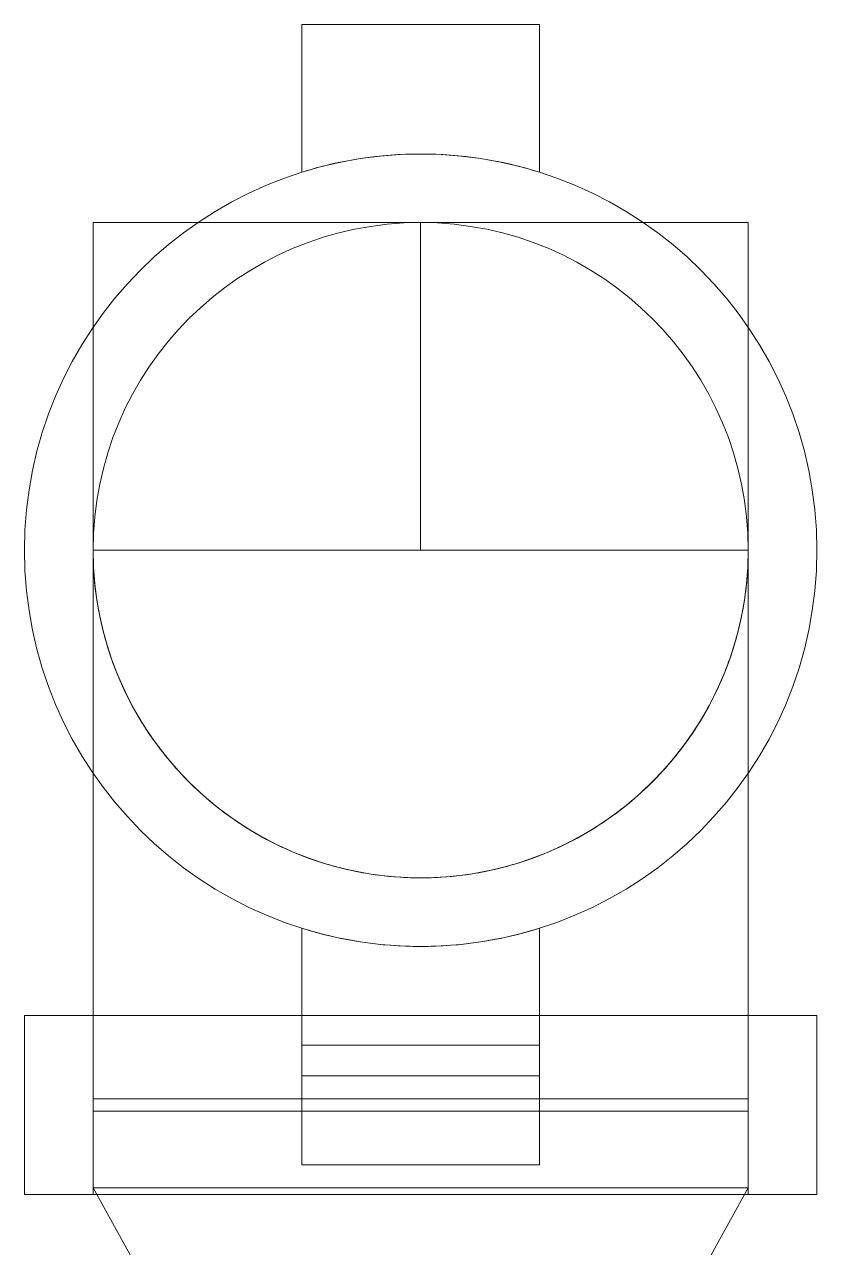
# Model space of a CAD drawing. Header units: metres. Extents: x 63 to 378, y -27 to 78.
# Drawn here: x 160.164 to 160.501, y 36.51 to 37.019 of the extents above; entities that cross this region are included whole.
import ezdxf

# ---------------------------------------------------------------- set-up
doc = ezdxf.new("R2010")
doc.units = ezdxf.units.M
doc.layers.add('P-PIPE', color=7, linetype='Continuous', lineweight=18)

# ---------------------------------------------------------------- blocks, each defined once
blk = doc.blocks.new('Victaulic-IPS-Tee-Reducing Tee-No 20-25 - AC-2387133-SEC 9')
at = {"layer": 'P-PIPE', "color": 11, "true_color": 0xff8080}
for start, end in [(90, 180), (0, 90), (180, 270), (270, 0)]:
    blk.add_arc((74.76741, 36.80008), 0.13653, start, end, dxfattribs=at)
blk = doc.blocks.new('Victaulic-IPS-Tee-Reducing Tee-No 20-25 - AC-V75-SEC 9')
at = {"layer": 'P-PIPE', "color": 11, "lineweight": 9, "true_color": 0xff8080}
for p, q in [((74.63088, 36.80008), (74.63088, 36.93661)), ((74.63088, 36.93661), (74.63088, 36.80008)), ((74.63088, 36.93661), (74.76741, 36.93661)), ((74.76741, 36.80008), (74.76741, 36.93661)), ((74.76741, 36.93661), (74.76741, 36.80008)), ((74.76741, 36.93661), (74.76741, 36.80008)), ((74.76741, 36.80008), (74.76741, 36.93661)), ((74.90393, 36.93661), (74.76741, 36.93661)), ((74.90393, 36.93661), (74.90393, 36.80008)), ((74.90393, 36.80008), (74.90393, 36.93661)), ((74.76741, 36.80008), (74.63088, 36.80008)), ((74.63088, 36.80008), (74.76741, 36.80008)), ((74.76741, 36.80008), (74.90393, 36.80008)), ((74.76741, 36.80008), (74.90393, 36.80008))]:
    blk.add_line(p, q, dxfattribs=at)
at = {"layer": 'P-PIPE', "color": 11, "true_color": 0xff8080}
for p, q in [((74.63088, 36.80008), (74.63088, 36.57148)), ((74.90393, 36.57148), (74.90393, 36.80008)), ((74.63088, 36.57148), (74.76741, 36.57148)), ((74.63088, 36.57148), (74.76741, 36.57148)), ((74.76741, 36.57148), (74.90393, 36.57148)), ((74.76741, 36.57148), (74.90393, 36.57148))]:
    blk.add_line(p, q, dxfattribs=at)
for start, end in [(90, 180), (90, 180), (0, 90), (0, 90), (180, 270), (180, 270), (270, 0), (270, 0)]:
    blk.add_arc((74.76741, 36.80008), 0.13653, start, end, dxfattribs=at)
for points, knots in [([(74.63088, 36.80008), (74.63088, 36.79599), (74.63125, 36.7878), (74.63291, 36.77556), (74.6357, 36.76343), (74.64094, 36.74746), (74.65043, 36.72805), (74.66414, 36.70992), (74.67787, 36.69668), (74.69056, 36.68681), (74.70613, 36.67754), (74.72498, 36.66976), (74.74568, 36.66473), (74.76012, 36.66356), (74.76741, 36.66356)], [0, 0, 0, 0, 0.066667, 0.133333, 0.2, 0.266667, 0.4, 0.533333, 0.6, 0.666667, 0.75, 0.833333, 0.916667, 1, 1, 1, 1]), ([(74.76741, 36.66356), (74.76158, 36.66356), (74.75001, 36.6643), (74.73316, 36.66756), (74.71732, 36.67273), (74.70275, 36.6795), (74.68959, 36.68757), (74.67396, 36.69972), (74.65879, 36.71607), (74.64578, 36.73669), (74.63423, 36.76424), (74.63088, 36.78577), (74.63088, 36.80008)], [0, 0, 0, 0, 0.066667, 0.133333, 0.2, 0.266667, 0.333333, 0.4, 0.533333, 0.65, 0.766667, 1, 1, 1, 1]), ([(74.76741, 36.66356), (74.77324, 36.66356), (74.7848, 36.6643), (74.80166, 36.66756), (74.8175, 36.67273), (74.83207, 36.6795), (74.84523, 36.68757), (74.86085, 36.69972), (74.87602, 36.71607), (74.88904, 36.73669), (74.90058, 36.76424), (74.90393, 36.78577), (74.90393, 36.80008)], [0, 0, 0, 0, 0.066667, 0.133333, 0.2, 0.266667, 0.333333, 0.4, 0.533333, 0.65, 0.766667, 1, 1, 1, 1]), ([(74.90393, 36.80008), (74.90393, 36.79599), (74.90356, 36.7878), (74.9019, 36.77556), (74.89912, 36.76343), (74.89388, 36.74746), (74.88438, 36.72805), (74.87068, 36.70992), (74.85695, 36.69668), (74.84425, 36.68681), (74.82869, 36.67754), (74.80984, 36.66976), (74.78914, 36.66473), (74.7747, 36.66356), (74.76741, 36.66356)], [0, 0, 0, 0, 0.066667, 0.133333, 0.2, 0.266667, 0.4, 0.533333, 0.6, 0.666667, 0.75, 0.833333, 0.916667, 1, 1, 1, 1])]:
    blk.add_open_spline(points, degree=3, knots=knots, dxfattribs=at)
blk = doc.blocks.new('Victaulic-IPS-Rigid Coupling Style 07-W07-107 - AC-2583996-SEC 9')
at = {"layer": 'P-PIPE', "color": 11, "true_color": 0xff8080}
for p, q in [((74.81694, 37.01916), (74.71788, 37.01916)), ((74.71788, 37.01916), (74.71788, 36.99427)), ((74.81694, 36.99427), (74.81694, 37.01916)), ((74.71788, 36.99427), (74.71788, 36.95758)), ((74.71788, 36.95758), (74.71788, 36.99427)), ((74.81694, 36.99427), (74.81694, 36.95758)), ((74.81694, 36.95758), (74.81694, 36.99427)), ((74.71788, 36.6059), (74.71788, 36.64259)), ((74.71788, 36.64259), (74.71788, 36.6059)), ((74.81694, 36.6059), (74.81694, 36.64259)), ((74.81694, 36.64259), (74.81694, 36.6059)), ((74.71788, 36.6059), (74.71788, 36.58101)), ((74.81694, 36.58101), (74.81694, 36.6059)), ((74.71788, 36.58101), (74.81694, 36.58101))]:
    blk.add_line(p, q, dxfattribs=at)
for radius, start, end in [(0.1651, 90, 270), (0.1651, 90, 270), (0.1651, 90, 107.4576), (0.1651, 90, 107.4576), (0.1651, 270, 90), (0.1651, 270, 90), (0.1651, 72.5424, 90), (0.1651, 72.5424, 90), (0.13653, 90, 270), (0.13653, 90, 270), (0.13653, 270, 90), (0.13653, 270, 90), (0.1651, 252.5424, 270), (0.1651, 252.5424, 270), (0.1651, 270, 287.4576), (0.1651, 270, 287.4576)]:
    blk.add_arc((74.76741, 36.80008), radius, start, end, dxfattribs=at)
blk = doc.blocks.new('Victaulic-IPS-Rigid Coupling Style 07-W07-107 - AC-V76-SEC 9')
at = {"layer": 'P-PIPE', "color": 11, "true_color": 0xff8080}
for p, q in [((74.81694, 37.01916), (74.71788, 37.01916)), ((74.71788, 37.01916), (74.71788, 36.99427)), ((74.81694, 36.99427), (74.81694, 37.01916)), ((74.71788, 36.99427), (74.71788, 36.95758)), ((74.71788, 36.95758), (74.71788, 36.99427)), ((74.81694, 36.99427), (74.81694, 36.95758)), ((74.81694, 36.95758), (74.81694, 36.99427)), ((74.71788, 36.6059), (74.71788, 36.64259)), ((74.71788, 36.64259), (74.71788, 36.6059)), ((74.81694, 36.6059), (74.81694, 36.64259)), ((74.81694, 36.64259), (74.81694, 36.6059)), ((74.71788, 36.6059), (74.71788, 36.58101)), ((74.81694, 36.58101), (74.81694, 36.6059)), ((74.71788, 36.58101), (74.81694, 36.58101))]:
    blk.add_line(p, q, dxfattribs=at)
for radius, start, end in [(0.1651, 90, 270), (0.1651, 90, 270), (0.1651, 90, 107.4576), (0.1651, 90, 107.4576), (0.1651, 270, 90), (0.1651, 270, 90), (0.1651, 72.5424, 90), (0.1651, 72.5424, 90), (0.13653, 90, 270), (0.13653, 90, 270), (0.13653, 270, 90), (0.13653, 270, 90), (0.1651, 252.5424, 270), (0.1651, 252.5424, 270), (0.1651, 270, 287.4576), (0.1651, 270, 287.4576)]:
    blk.add_arc((74.76741, 36.80008), radius, start, end, dxfattribs=at)
blk = doc.blocks.new('Victaulic-IPS-Rigid Coupling Style 07-W07-107 - AC-V77-SEC 9')
at = {"layer": 'P-PIPE', "color": 11, "true_color": 0xff8080}
for p, q in [((74.76741, 36.60628), (74.70575, 36.60628)), ((74.82907, 36.60628), (74.76741, 36.60628)), ((74.81694, 36.59383), (74.71788, 36.59383)), ((74.71788, 36.59383), (74.71788, 36.54405)), ((74.71788, 36.59383), (74.71788, 36.54405)), ((74.71788, 36.59383), (74.76741, 36.59383)), ((74.76741, 36.59383), (74.81694, 36.59383)), ((74.81694, 36.54405), (74.81694, 36.59383)), ((74.81694, 36.54405), (74.81694, 36.59383)), ((74.71788, 36.54405), (74.81694, 36.54405)), ((74.76741, 36.54405), (74.71788, 36.54405)), ((74.81694, 36.54405), (74.76741, 36.54405)), ((74.70575, 36.5316), (74.76741, 36.5316)), ((74.76741, 36.5316), (74.82907, 36.5316))]:
    blk.add_line(p, q, dxfattribs=at)
blk = doc.blocks.new('Victaulic-IPS-Reducer No 50-51 - AC-2389675-SEC 9')
at = {"layer": 'P-PIPE', "color": 11, "true_color": 0xff8080}
for p, q in [((74.63088, 36.5664), (74.63088, 36.53437)), ((74.76741, 36.5664), (74.63088, 36.5664)), ((74.90393, 36.5664), (74.76741, 36.5664)), ((74.90393, 36.53437), (74.90393, 36.5664)), ((74.63088, 36.53437), (74.76741, 36.53437)), ((74.63088, 36.53437), (74.68327, 36.43985)), ((74.76741, 36.53437), (74.63088, 36.53437)), ((74.76741, 36.53437), (74.90393, 36.53437)), ((74.90393, 36.53437), (74.76741, 36.53437)), ((74.85154, 36.43985), (74.90393, 36.53437)), ((74.68327, 36.43985), (74.68327, 36.414)), ((74.76741, 36.43985), (74.68327, 36.43985)), ((74.68327, 36.43985), (74.76741, 36.43985)), ((74.85154, 36.43985), (74.76741, 36.43985)), ((74.76741, 36.43985), (74.85154, 36.43985)), ((74.85154, 36.414), (74.85154, 36.43985)), ((74.68327, 36.414), (74.76741, 36.414)), ((74.76741, 36.414), (74.85154, 36.414))]:
    blk.add_line(p, q, dxfattribs=at)
blk = doc.blocks.new('Victaulic-IPS-Rigid Coupling Style 07-W07-107 - AC-V78-SEC 9')
at = {"layer": 'P-PIPE', "color": 11, "true_color": 0xff8080}
for p, q in [((74.60231, 36.60628), (74.60231, 36.5316)), ((74.76741, 36.60628), (74.60231, 36.60628)), ((74.63088, 36.60628), (74.63088, 36.5316)), ((74.63088, 36.60628), (74.76741, 36.60628)), ((74.93251, 36.60628), (74.76741, 36.60628)), ((74.76741, 36.60628), (74.90393, 36.60628)), ((74.90393, 36.5316), (74.90393, 36.60628)), ((74.93251, 36.5316), (74.93251, 36.60628)), ((74.81694, 36.59383), (74.71788, 36.59383)), ((74.71788, 36.59383), (74.71788, 36.54405)), ((74.71788, 36.54405), (74.71788, 36.59383)), ((74.71788, 36.59383), (74.71788, 36.54405)), ((74.71788, 36.59383), (74.71788, 36.54405)), ((74.71788, 36.59383), (74.76741, 36.59383)), ((74.71788, 36.59383), (74.76741, 36.59383)), ((74.76741, 36.59383), (74.81694, 36.59383)), ((74.76741, 36.59383), (74.81694, 36.59383)), ((74.81694, 36.54405), (74.81694, 36.59383)), ((74.81694, 36.54405), (74.81694, 36.59383)), ((74.81694, 36.54405), (74.81694, 36.59383)), ((74.81694, 36.59383), (74.81694, 36.54405)), ((74.71788, 36.54405), (74.81694, 36.54405)), ((74.76741, 36.54405), (74.71788, 36.54405)), ((74.76741, 36.54405), (74.71788, 36.54405)), ((74.81694, 36.54405), (74.76741, 36.54405)), ((74.81694, 36.54405), (74.76741, 36.54405)), ((74.60231, 36.5316), (74.76741, 36.5316)), ((74.76741, 36.5316), (74.63088, 36.5316)), ((74.76741, 36.5316), (74.93251, 36.5316)), ((74.90393, 36.5316), (74.76741, 36.5316))]:
    blk.add_line(p, q, dxfattribs=at)

msp = doc.modelspace()

# ---------------------------------------------------------------- linework, layer by layer
at = {"layer": 'P-PIPE', "color": 11, "true_color": 0xff8080}
for radius, start, end in [(0.13653, 0, 180), (0.13652, 180, 0)]:
    msp.add_arc((160.32891, 36.80008), radius, start, end, dxfattribs=at)

# ---------------------------------------------------------------- block references
for name in ['Victaulic-IPS-Rigid Coupling Style 07-W07-107 - AC-2583996-SEC 9', 'Victaulic-IPS-Rigid Coupling Style 07-W07-107 - AC-V76-SEC 9', 'Victaulic-IPS-Rigid Coupling Style 07-W07-107 - AC-2583996-SEC 9', 'Victaulic-IPS-Tee-Reducing Tee-No 20-25 - AC-2387133-SEC 9', 'Victaulic-IPS-Tee-Reducing Tee-No 20-25 - AC-V75-SEC 9', 'Victaulic-IPS-Rigid Coupling Style 07-W07-107 - AC-V78-SEC 9', 'Victaulic-IPS-Rigid Coupling Style 07-W07-107 - AC-V77-SEC 9', 'Victaulic-IPS-Reducer No 50-51 - AC-2389675-SEC 9']:
    msp.add_blockref(name, (85.5615, 0), dxfattribs=at)

doc.saveas('drawing.dxf')
